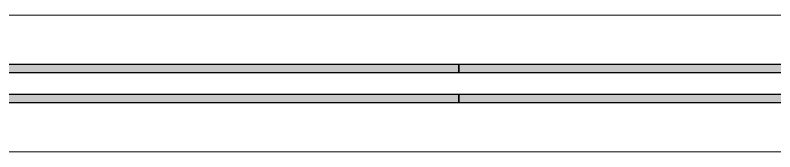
# Model space of a CAD drawing. Header units: millimetres. Extents: x 90978 to 295199, y -4084 to 97293.
# Drawn here: x 183877 to 184431, y 28463 to 28563 of the extents above; entities that cross this region are included whole.
import ezdxf

# ---------------------------------------------------------------- set-up
doc = ezdxf.new("R2010")
doc.units = ezdxf.units.MM
doc.header["$MEASUREMENT"] = 0
doc.layers.add('CSM-STL-XX-ZZ-M3-A-XXXX-00001_detached _19_04_21__rvt-1-Level 0$0$A-GLAZ-CURT', color=7, linetype='CONTINUOUS', lineweight=9)
doc.layers.add('CSM-STL-XX-ZZ-M3-A-XXXX-00001_detached _19_04_21__rvt-1-Level 0$0$A-GLAZ-CWMG', color=7, linetype='CONTINUOUS', lineweight=9)

msp = doc.modelspace()

# ---------------------------------------------------------------- hatches: boundary and pattern name
at = {"layer": 'CSM-STL-XX-ZZ-M3-A-XXXX-00001_detached _19_04_21__rvt-1-Level 0$0$A-GLAZ-CURT'}
h = msp.add_hatch(color=256, dxfattribs=at)
h.paths.add_polyline_path([(184200.83, 28499.23), (184200.83, 28505.23), (183410.83, 28505.23), (183410.83, 28499.23)], flags=0)
h.paths.add_polyline_path([(184200.83, 28521.23), (184200.83, 28527.23), (183410.83, 28527.23), (183410.83, 28521.23)], flags=0)
h = msp.add_hatch(color=256, dxfattribs=at)
h.paths.add_polyline_path([(185100.83, 28499.23), (185100.83, 28505.23), (184200.83, 28505.23), (184200.83, 28499.23), (184597.46, 28499.23)], flags=0)
h.paths.add_polyline_path([(185100.83, 28521.23), (185100.83, 28527.23), (184200.83, 28527.23), (184200.83, 28521.23), (184597.46, 28521.23)], flags=0)

# ---------------------------------------------------------------- linework, layer by layer
at = {"layer": 'CSM-STL-XX-ZZ-M3-A-XXXX-00001_detached _19_04_21__rvt-1-Level 0$0$A-GLAZ-CURT', "lineweight": 30}
for p, q in [((184200.83, 28527.23), (183410.83, 28527.23)), ((185100.83, 28527.23), (184200.83, 28527.23)), ((184200.83, 28527.23), (184200.83, 28521.23)), ((184200.83, 28521.23), (184200.83, 28527.23)), ((183410.83, 28521.23), (184200.83, 28521.23)), ((184200.83, 28521.23), (185100.83, 28521.23)), ((184200.83, 28505.23), (183410.83, 28505.23)), ((185100.83, 28505.23), (184200.83, 28505.23)), ((184200.83, 28505.23), (184200.83, 28499.23)), ((184200.83, 28499.23), (184200.83, 28505.23)), ((183410.83, 28499.23), (184200.83, 28499.23)), ((184200.83, 28499.23), (185100.83, 28499.23))]:
    msp.add_line(p, q, dxfattribs=at)
at = {"layer": 'CSM-STL-XX-ZZ-M3-A-XXXX-00001_detached _19_04_21__rvt-1-Level 0$0$A-GLAZ-CWMG'}
for p, q in [((184200.83, 28563.23), (183410.83, 28563.23)), ((185100.83, 28563.23), (184200.83, 28563.23)), ((184200.83, 28463.23), (183410.83, 28463.23)), ((185100.83, 28463.23), (184200.83, 28463.23))]:
    msp.add_line(p, q, dxfattribs=at)

doc.saveas('drawing.dxf')
